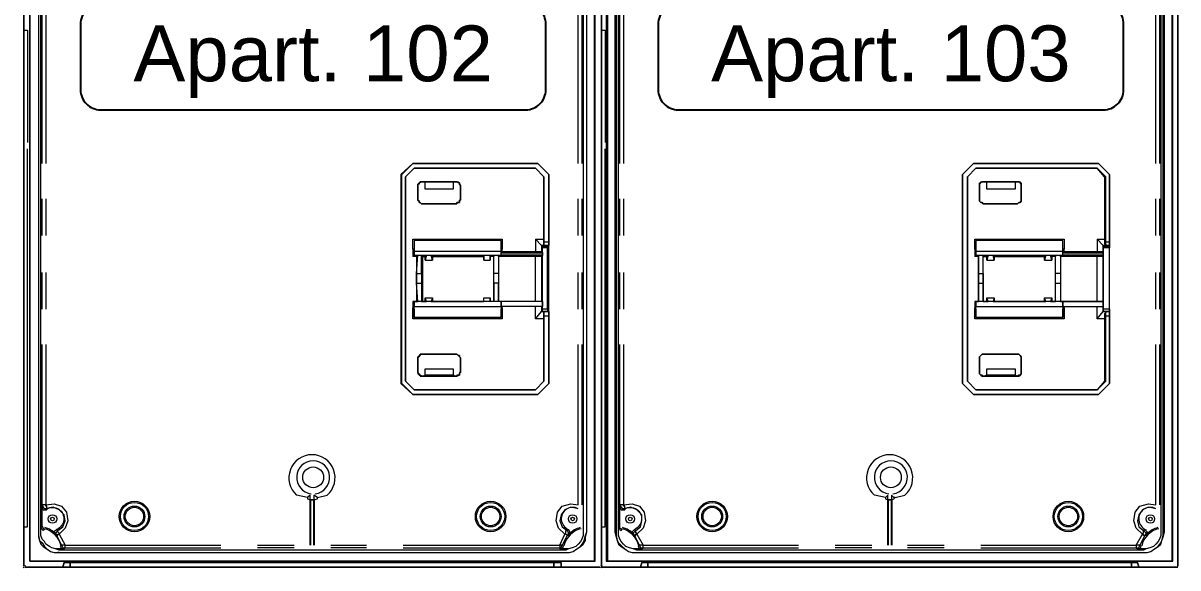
# Model space of a CAD drawing. Header units: millimetres. Extents: x -305 to 1353, y -289 to 1176.
# Drawn here: x 405.6 to 458.6, y 1087.4 to 1112.4 of the extents above; entities that cross this region are included whole.
import ezdxf
from ezdxf.enums import TextEntityAlignment as Align

# ---------------------------------------------------------------- set-up
doc = ezdxf.new("R2010")
doc.units = ezdxf.units.MM
doc.header["$MEASUREMENT"] = 0
doc.layers.add('PDF_0', color=7, linetype='Continuous')
doc.styles.add('Cota', font='arial.ttf')

msp = doc.modelspace()

# ---------------------------------------------------------------- linework, layer by layer
for points in [[(408.21, 1109.328, 0.414214), (409.133, 1108.405), (428.639, 1108.405, 0.414214), (429.562, 1109.328), (429.562, 1112.345, 0.414214), (428.639, 1113.269), (409.133, 1113.269, 0.414214), (408.21, 1112.345)], [(434.716, 1109.328, 0.414214), (435.639, 1108.405), (455.145, 1108.405, 0.414214), (456.069, 1109.328), (456.069, 1112.345, 0.414214), (455.145, 1113.269), (435.639, 1113.269, 0.414214), (434.716, 1112.345)]]:
    msp.add_lwpolyline(points, format="xyb", close=True)
at = {"layer": 'PDF_0', "lineweight": 18}
for points in [[(405.605, 1087.469), (405.605, 1140.369)], [(432.111, 1087.469), (432.111, 1140.369)], [(458.561, 1087.469), (458.561, 1140.369)], [(422.957, 1105.445), (423.463, 1105.95), (422.901, 1105.445)], [(448.677, 1095.842), (448.677, 1105.445), (449.183, 1105.95), (448.677, 1105.445)], [(423.687, 1104.322), (423.687, 1104.883), (423.687, 1104.94), (423.687, 1104.322), (423.687, 1104.266), (423.744, 1104.21), (423.744, 1104.153), (423.8, 1104.153), (423.856, 1104.097), (423.912, 1104.097), (423.856, 1104.097), (423.8, 1104.153), (423.744, 1104.153), (423.744, 1104.21), (423.687, 1104.266)], [(425.428, 1105.108), (423.912, 1105.108), (423.968, 1105.108), (424.024, 1105.108), (425.316, 1105.108), (425.372, 1105.108)], [(425.653, 1104.322), (425.653, 1104.94), (425.653, 1104.883)], [(449.464, 1104.322), (449.464, 1104.883), (449.464, 1104.94), (449.464, 1104.322), (449.464, 1104.266), (449.464, 1104.21), (449.52, 1104.153), (449.576, 1104.153), (449.632, 1104.097), (449.576, 1104.153), (449.52, 1104.153), (449.464, 1104.21), (449.464, 1104.266)], [(451.204, 1105.108), (449.632, 1105.108), (449.688, 1105.108), (449.801, 1105.108), (451.092, 1105.108), (451.148, 1105.108)], [(451.373, 1104.322), (451.373, 1104.94), (451.373, 1104.883)], [(425.428, 1104.097), (425.484, 1104.097), (425.484, 1104.153), (425.541, 1104.153), (425.597, 1104.153), (425.597, 1104.21), (425.597, 1104.266), (425.653, 1104.266), (425.653, 1104.322), (425.653, 1104.266), (425.597, 1104.266), (425.597, 1104.21), (425.597, 1104.153), (425.541, 1104.153), (425.484, 1104.153), (425.484, 1104.097)], [(451.204, 1104.097), (451.261, 1104.153), (451.317, 1104.153), (451.373, 1104.21), (451.373, 1104.266), (451.373, 1104.322), (451.373, 1104.266), (451.373, 1104.21), (451.317, 1104.153), (451.261, 1104.153)], [(427.001, 1101.514), (427.001, 1101.739), (427.001, 1101.682)], [(452.777, 1101.514), (452.721, 1101.739), (452.777, 1101.682)], [(424.305, 1099.605), (424.081, 1099.605), (423.856, 1099.605), (423.687, 1099.605), (423.519, 1099.605), (423.519, 1099.548), (423.519, 1099.492), (423.519, 1099.436), (423.519, 1099.38), (427.506, 1099.38), (427.506, 1099.436), (427.506, 1099.492), (427.506, 1099.548), (427.506, 1099.605), (427.394, 1099.605), (427.169, 1099.605), (427.001, 1099.605), (426.72, 1099.605)], [(450.081, 1099.605), (449.857, 1099.605), (449.632, 1099.605), (449.407, 1099.605), (449.295, 1099.605), (449.295, 1099.548), (449.295, 1099.492), (449.295, 1099.436), (449.295, 1099.38), (453.282, 1099.38), (453.282, 1099.436), (453.282, 1099.492), (453.282, 1099.548), (453.282, 1099.605), (453.17, 1099.605), (452.945, 1099.605), (452.721, 1099.605), (452.496, 1099.605)], [(423.912, 1097.19), (423.856, 1097.19), (423.8, 1097.19), (423.8, 1097.134), (423.744, 1097.134), (423.744, 1097.078), (423.687, 1097.078), (423.687, 1097.021), (423.687, 1096.965), (423.687, 1097.021), (423.687, 1097.078), (423.744, 1097.078), (423.744, 1097.134), (423.8, 1097.134), (423.8, 1097.19), (423.856, 1097.19)], [(425.653, 1096.404), (425.653, 1096.348), (425.597, 1096.348), (425.597, 1096.291), (425.597, 1096.235), (425.541, 1096.235), (425.484, 1096.235), (425.484, 1096.179), (425.428, 1096.179), (425.372, 1096.179), (425.316, 1096.235), (424.024, 1096.235), (423.968, 1096.179), (423.912, 1096.179), (423.856, 1096.179), (423.8, 1096.235), (423.744, 1096.235), (423.744, 1096.291), (423.687, 1096.348), (423.687, 1096.404), (423.687, 1096.348), (423.687, 1096.291), (423.744, 1096.291), (423.744, 1096.235), (423.8, 1096.235), (423.8, 1096.179), (423.856, 1096.179), (423.912, 1096.179), (425.428, 1096.179), (425.484, 1096.179), (425.541, 1096.235), (425.597, 1096.235), (425.597, 1096.291), (425.653, 1096.348), (425.653, 1096.404), (425.653, 1096.965), (425.653, 1097.021), (425.597, 1097.078), (425.597, 1097.134), (425.541, 1097.134), (425.484, 1097.19), (425.428, 1097.19), (423.912, 1097.19), (425.428, 1097.19), (425.484, 1097.19), (425.541, 1097.134), (425.597, 1097.134), (425.597, 1097.078), (425.653, 1097.021), (425.653, 1096.965)], [(449.632, 1097.19), (449.576, 1097.19), (449.52, 1097.134), (449.464, 1097.078), (449.464, 1097.021), (449.464, 1096.965), (449.464, 1097.021), (449.464, 1097.078), (449.52, 1097.134), (449.576, 1097.19)], [(451.373, 1096.404), (451.373, 1096.348), (451.373, 1096.291), (451.317, 1096.235), (451.261, 1096.235), (451.204, 1096.179), (451.148, 1096.179), (451.092, 1096.235), (449.801, 1096.235), (449.688, 1096.179), (449.632, 1096.179), (449.576, 1096.235), (449.52, 1096.235), (449.464, 1096.291), (449.464, 1096.348), (449.464, 1096.404), (449.464, 1096.348), (449.464, 1096.291), (449.52, 1096.235), (449.576, 1096.179), (449.632, 1096.179), (451.204, 1096.179), (451.261, 1096.179), (451.317, 1096.235), (451.373, 1096.291), (451.373, 1096.348), (451.373, 1096.404), (451.373, 1096.965), (451.373, 1097.021), (451.373, 1097.078), (451.317, 1097.134), (451.261, 1097.19), (451.204, 1097.19), (449.632, 1097.19), (451.204, 1097.19), (451.261, 1097.19), (451.317, 1097.134), (451.373, 1097.078), (451.373, 1097.021), (451.373, 1096.965)], [(418.633, 1090.558), (418.746, 1090.502), (418.914, 1090.502), (419.083, 1090.558), (419.083, 1090.614), (418.914, 1090.726), (418.914, 1090.502), (418.746, 1090.502), (418.746, 1090.726), (418.633, 1090.614)], [(445.139, 1090.558), (445.252, 1090.502), (445.42, 1090.502), (445.533, 1090.558), (445.589, 1090.614), (445.533, 1090.614), (445.42, 1090.726), (445.42, 1090.502), (445.252, 1090.502), (445.252, 1090.726), (445.139, 1090.614)], [(405.661, 1087.413), (432.055, 1087.413)], [(405.661, 1087.413), (432.055, 1087.413)], [(407.402, 1087.413), (407.458, 1087.638), (407.739, 1087.638), (429.921, 1087.638), (430.258, 1087.638), (430.258, 1087.413), (430.258, 1087.638), (429.921, 1087.638), (407.739, 1087.638), (407.458, 1087.638)], [(432.111, 1087.413), (458.561, 1087.413)], [(432.111, 1087.413), (458.561, 1087.413)], [(433.908, 1087.413), (433.964, 1087.638), (434.245, 1087.638), (456.427, 1087.638), (456.708, 1087.638), (456.764, 1087.413), (456.708, 1087.638), (456.427, 1087.638), (434.245, 1087.638), (433.964, 1087.638)]]:
    msp.add_lwpolyline(points, close=True, dxfattribs=at)
for points in [[(405.605, 1087.469), (405.605, 1140.369), (405.605, 1087.469)], [(405.605, 1140.369), (405.605, 1087.469)], [(432.111, 1087.469), (432.111, 1140.369), (432.111, 1087.469)], [(432.111, 1140.369), (432.111, 1087.469)], [(458.561, 1087.469), (458.561, 1140.369), (458.561, 1087.469)], [(432.392, 1138.292), (432.392, 1138.404), (432.392, 1138.516), (432.448, 1138.629), (432.56, 1138.685), (432.616, 1138.797), (432.729, 1138.853), (432.841, 1138.853), (432.953, 1138.909), (432.841, 1138.853), (432.729, 1138.853), (432.616, 1138.797), (432.56, 1138.685), (432.448, 1138.629), (432.392, 1138.516), (432.392, 1138.404), (432.336, 1138.292), (432.336, 1087.694)], [(458.28, 1138.46), (458.28, 1087.694), (458.336, 1087.694), (458.336, 1138.292), (458.28, 1138.404), (458.28, 1138.46), (458.224, 1138.572), (458.168, 1138.685), (458.112, 1138.741), (457.999, 1138.797), (457.887, 1138.853), (457.831, 1138.853), (457.719, 1138.909), (457.831, 1138.853), (457.943, 1138.853), (458.056, 1138.797), (458.112, 1138.685), (458.224, 1138.629), (458.28, 1138.516), (458.28, 1138.404), (458.28, 1138.292)], [(405.886, 1138.46), (405.886, 1087.694), (405.886, 1138.292)], [(431.774, 1138.46), (431.774, 1087.694), (431.83, 1087.694), (431.83, 1138.292)], [(432.392, 1138.46), (432.392, 1087.694)], [(406.279, 1135.989), (406.279, 1089.042), (406.279, 1088.873), (406.335, 1088.649), (406.447, 1088.536), (406.56, 1088.368), (406.672, 1088.256), (406.84, 1088.143), (407.009, 1088.087), (407.233, 1088.087), (430.482, 1088.087), (430.651, 1088.087), (430.819, 1088.143), (430.988, 1088.256), (431.156, 1088.368), (431.269, 1088.536), (431.325, 1088.649), (431.381, 1088.873), (431.437, 1089.042), (431.437, 1135.989)], [(406.279, 1135.989), (406.279, 1089.042), (406.279, 1088.817), (406.335, 1088.649), (406.391, 1088.48), (406.503, 1088.368), (406.672, 1088.256), (406.84, 1088.143), (407.009, 1088.087), (407.177, 1088.087), (430.482, 1088.087), (430.651, 1088.087), (430.819, 1088.143), (430.988, 1088.256), (431.156, 1088.368), (431.269, 1088.48), (431.381, 1088.649), (431.381, 1088.817), (431.437, 1089.042), (431.437, 1135.989)], [(432.785, 1135.989), (432.729, 1135.989), (432.729, 1089.042), (432.785, 1088.817), (432.841, 1088.649), (432.897, 1088.48), (433.01, 1088.368), (433.178, 1088.256), (433.346, 1088.143), (433.515, 1088.087), (433.683, 1088.087), (456.989, 1088.087), (457.157, 1088.087), (457.326, 1088.143), (457.494, 1088.256), (457.663, 1088.368), (457.775, 1088.48), (457.831, 1088.649), (457.887, 1088.817), (457.943, 1089.042), (457.943, 1135.989), (457.887, 1135.989)], [(432.785, 1135.989), (432.785, 1089.042), (432.785, 1088.873), (432.841, 1088.649), (432.897, 1088.536), (433.066, 1088.368), (433.178, 1088.256), (433.346, 1088.143), (433.515, 1088.087), (433.683, 1088.087), (456.989, 1088.087), (457.157, 1088.087), (457.326, 1088.143), (457.494, 1088.256), (457.663, 1088.368), (457.775, 1088.536), (457.831, 1088.649), (457.887, 1088.873), (457.887, 1089.042), (457.887, 1135.989)], [(431.269, 1135.877), (431.269, 1089.042), (431.269, 1088.873), (431.212, 1088.705), (431.156, 1088.593), (431.044, 1088.48), (430.932, 1088.368), (430.763, 1088.312), (430.595, 1088.256), (430.482, 1088.199), (407.233, 1088.199), (407.065, 1088.256), (406.896, 1088.312), (406.784, 1088.368), (406.616, 1088.48), (406.56, 1088.593), (406.447, 1088.705), (406.391, 1088.873), (406.391, 1089.042), (406.391, 1135.877)], [(457.775, 1135.877), (457.775, 1089.042), (457.775, 1088.873), (457.719, 1088.705), (457.663, 1088.593), (457.55, 1088.48), (457.438, 1088.368), (457.269, 1088.312), (457.101, 1088.256), (456.989, 1088.199), (433.74, 1088.199), (433.571, 1088.256), (433.403, 1088.312), (433.234, 1088.368), (433.122, 1088.48), (433.01, 1088.593), (432.953, 1088.705), (432.897, 1088.873), (432.897, 1089.042), (432.897, 1135.877)], [(405.605, 1112.066), (405.773, 1112.066), (405.773, 1106.9)], [(432.111, 1112.066), (432.279, 1112.066), (432.279, 1106.9)], [(405.605, 1089.266), (405.773, 1089.266), (405.773, 1106.619)], [(432.111, 1089.266), (432.279, 1089.266), (432.279, 1106.619)], [(423.463, 1105.95), (429.191, 1105.95), (423.463, 1105.95)], [(429.191, 1105.95), (429.696, 1105.445), (429.191, 1105.95)], [(449.183, 1105.95), (454.911, 1105.95), (449.183, 1105.95)], [(454.911, 1105.95), (455.416, 1105.445), (454.911, 1105.95)], [(422.901, 1105.445), (422.901, 1095.842), (422.957, 1095.842), (422.957, 1105.445)], [(423.126, 1105.333), (423.519, 1105.726), (423.126, 1105.333)], [(423.126, 1095.954), (423.126, 1105.333), (423.126, 1095.954)], [(423.519, 1105.726), (429.079, 1105.726), (423.519, 1105.726)], [(429.079, 1105.726), (429.472, 1105.333), (429.079, 1105.726)], [(429.472, 1102.356), (429.472, 1105.333), (429.472, 1102.469), (429.472, 1102.412), (429.472, 1102.356), (429.472, 1102.3), (429.472, 1102.244), (429.472, 1102.188), (429.472, 1102.244), (429.472, 1102.3), (429.472, 1102.356), (429.696, 1102.356)], [(429.64, 1099.155), (429.696, 1099.155), (429.696, 1099.099), (429.696, 1099.043), (429.696, 1098.987), (429.696, 1098.931), (429.696, 1095.842), (429.696, 1105.445), (429.696, 1102.356), (429.696, 1102.3), (429.696, 1102.244), (429.696, 1102.188), (429.64, 1102.132)], [(448.902, 1105.333), (449.295, 1105.726), (448.902, 1105.333)], [(448.902, 1095.954), (448.902, 1105.333), (448.902, 1095.954)], [(449.295, 1105.726), (454.855, 1105.726), (449.295, 1105.726)], [(455.192, 1105.333), (454.855, 1105.726), (455.248, 1105.333)], [(455.416, 1099.268), (455.416, 1099.155), (455.135, 1099.155), (455.248, 1099.155), (455.416, 1099.155), (455.416, 1099.099), (455.416, 1099.043), (455.416, 1098.987), (455.416, 1098.931), (455.416, 1095.842), (455.416, 1105.445), (455.416, 1102.356), (455.416, 1102.3), (455.416, 1102.244), (455.416, 1102.188), (455.416, 1102.132)], [(455.248, 1102.356), (455.248, 1105.333), (455.192, 1105.333), (455.192, 1102.469), (455.192, 1102.412), (455.192, 1102.356), (455.192, 1102.3), (455.192, 1102.244), (455.248, 1102.244), (455.248, 1102.188), (455.248, 1102.244), (455.248, 1102.3), (455.248, 1102.356), (455.416, 1102.356)], [(423.687, 1104.94), (423.687, 1104.996), (423.744, 1105.052), (423.8, 1105.108), (423.856, 1105.108), (423.912, 1105.108), (423.856, 1105.108), (423.8, 1105.108), (423.8, 1105.052), (423.744, 1105.052), (423.744, 1104.996), (423.687, 1104.996), (423.687, 1104.94), (423.687, 1104.883)], [(425.316, 1105.108), (425.316, 1104.771), (424.024, 1104.771), (424.024, 1105.108)], [(425.653, 1104.883), (425.653, 1104.94), (425.597, 1104.996), (425.597, 1105.052), (425.541, 1105.052), (425.484, 1105.108), (425.428, 1105.108), (425.484, 1105.108), (425.541, 1105.108), (425.597, 1105.052), (425.597, 1104.996), (425.653, 1104.94)], [(449.464, 1104.94), (449.464, 1104.996), (449.464, 1105.052), (449.52, 1105.052), (449.52, 1105.108), (449.576, 1105.108), (449.632, 1105.108), (449.576, 1105.108), (449.52, 1105.052), (449.464, 1104.996), (449.464, 1104.94), (449.464, 1104.883)], [(451.092, 1105.108), (451.092, 1104.771), (449.801, 1104.771), (449.801, 1105.108)], [(451.373, 1104.883), (451.373, 1104.94), (451.373, 1104.996), (451.317, 1105.052), (451.261, 1105.108), (451.204, 1105.108), (451.261, 1105.108), (451.317, 1105.108), (451.317, 1105.052), (451.373, 1105.052), (451.373, 1104.996), (451.373, 1104.94)], [(423.912, 1104.097), (425.428, 1104.097), (423.912, 1104.097)], [(449.632, 1104.097), (451.204, 1104.097), (449.632, 1104.097)], [(423.463, 1102.019), (423.463, 1102.469), (427.562, 1102.469), (427.562, 1102.019)], [(429.415, 1101.739), (427.506, 1101.739), (427.506, 1101.851), (427.562, 1101.907), (427.562, 1102.019), (427.506, 1102.019), (427.506, 1102.076), (427.506, 1102.412), (423.519, 1102.412), (423.519, 1102.076), (423.519, 1102.019), (423.463, 1102.019), (423.463, 1101.682), (423.519, 1101.739)], [(427.506, 1101.907), (427.506, 1102.412), (423.519, 1102.412), (423.519, 1101.907), (423.519, 1101.851), (423.519, 1101.795), (423.519, 1101.739), (423.687, 1101.739), (423.856, 1101.739), (424.081, 1101.739), (424.305, 1101.739), (426.72, 1101.739), (427.001, 1101.739), (427.169, 1101.739), (427.394, 1101.739), (427.506, 1101.739), (427.506, 1101.795), (427.506, 1101.851), (427.506, 1101.907), (423.519, 1101.907)], [(429.415, 1102.132), (429.64, 1102.132), (429.64, 1102.076), (429.415, 1102.076), (429.415, 1102.132), (429.359, 1102.188), (429.359, 1101.907), (429.415, 1101.851), (429.415, 1101.739), (429.359, 1101.682), (429.359, 1099.605), (429.415, 1099.605), (429.415, 1099.38), (427.506, 1099.38)], [(429.696, 1102.188), (429.472, 1102.188), (429.359, 1102.188), (429.079, 1102.469), (429.079, 1101.907)], [(429.079, 1102.469), (429.472, 1102.469)], [(429.359, 1099.38), (429.359, 1099.155), (429.415, 1099.155), (429.415, 1099.268), (429.415, 1102.076)], [(429.415, 1099.268), (429.64, 1099.268), (429.64, 1102.076)], [(449.239, 1102.019), (449.239, 1102.469), (453.338, 1102.469), (453.338, 1102.019)], [(455.135, 1101.739), (453.282, 1101.739), (453.282, 1101.851), (453.338, 1101.907), (453.338, 1102.019), (453.282, 1102.019), (453.282, 1102.076), (453.282, 1102.412), (449.295, 1102.412), (449.295, 1102.076), (449.295, 1102.019), (449.239, 1102.019), (449.239, 1101.682), (449.295, 1101.739)], [(453.282, 1101.907), (453.282, 1102.412), (449.295, 1102.412), (449.295, 1101.907), (449.295, 1101.851), (449.295, 1101.795), (449.295, 1101.739), (449.407, 1101.739), (449.632, 1101.739), (449.857, 1101.739), (450.081, 1101.739), (452.496, 1101.739), (452.721, 1101.739), (452.945, 1101.739), (453.17, 1101.739), (453.282, 1101.739), (453.282, 1101.795), (453.282, 1101.851), (453.282, 1101.907), (449.295, 1101.907)], [(455.416, 1102.188), (455.248, 1102.188), (455.135, 1102.188), (454.855, 1102.469), (454.855, 1101.907)], [(454.855, 1102.469), (455.192, 1102.469)], [(455.135, 1102.132), (455.416, 1102.132), (455.416, 1102.076), (455.135, 1102.076), (455.135, 1102.132), (455.135, 1102.188), (455.135, 1101.907), (455.135, 1101.851), (455.135, 1101.739), (455.135, 1101.682), (455.135, 1099.605), (455.135, 1099.38), (455.135, 1099.155), (455.135, 1099.268), (455.135, 1102.076)], [(455.135, 1099.268), (455.416, 1099.268), (455.416, 1102.076)], [(423.631, 1101.682), (423.631, 1099.605), (423.687, 1099.605), (423.631, 1100.447), (423.631, 1100.503), (423.631, 1100.559), (423.631, 1100.615), (423.631, 1100.672), (423.631, 1100.728), (423.631, 1100.784), (423.631, 1100.84), (423.631, 1100.896), (423.687, 1101.739), (423.631, 1101.682), (423.463, 1101.682)], [(423.631, 1100.896), (423.856, 1100.896), (423.856, 1101.739), (423.912, 1101.682), (424.024, 1101.682), (424.081, 1101.739), (424.024, 1101.514), (424.361, 1101.514), (424.305, 1101.739), (424.361, 1101.682), (426.72, 1101.682), (426.72, 1101.739), (426.72, 1101.514), (427.001, 1101.514)], [(423.912, 1099.605), (423.912, 1101.682)], [(424.024, 1101.514), (424.024, 1101.682)], [(424.361, 1101.682), (424.361, 1101.514)], [(426.72, 1101.514), (426.72, 1101.682)], [(427.169, 1100.447), (427.169, 1100.503), (427.169, 1100.559), (427.169, 1100.615), (427.169, 1100.672), (427.169, 1100.728), (427.169, 1100.784), (427.169, 1100.84), (427.169, 1100.896), (427.169, 1101.739), (427.169, 1101.682), (427.001, 1101.682)], [(429.359, 1101.682), (429.303, 1101.682), (429.247, 1101.682), (429.191, 1101.682), (429.135, 1101.682), (429.079, 1101.682), (427.394, 1101.682), (427.394, 1101.739), (427.394, 1100.896), (427.169, 1100.896)], [(427.169, 1099.605), (427.169, 1101.682)], [(427.394, 1101.682), (427.394, 1099.605)], [(427.506, 1101.851), (429.415, 1101.851)], [(427.562, 1101.907), (429.079, 1101.907), (429.135, 1101.907), (429.191, 1101.907), (429.247, 1101.907), (429.303, 1101.907), (429.359, 1101.907)], [(429.079, 1099.605), (429.079, 1101.682)], [(449.407, 1101.682), (449.407, 1099.605), (449.407, 1100.447), (449.407, 1100.503), (449.407, 1100.559), (449.407, 1100.615), (449.407, 1100.672), (449.407, 1100.728), (449.407, 1100.784), (449.407, 1100.84), (449.407, 1100.896), (449.407, 1101.739), (449.407, 1101.682), (449.239, 1101.682)], [(449.407, 1100.896), (449.632, 1100.896), (449.632, 1101.739), (449.632, 1101.682), (449.801, 1101.682), (449.857, 1101.739), (449.801, 1101.514), (450.137, 1101.514), (450.081, 1101.739), (450.137, 1101.682), (452.44, 1101.682), (452.496, 1101.739), (452.44, 1101.514), (452.777, 1101.514)], [(449.632, 1099.605), (449.632, 1101.682)], [(449.801, 1101.514), (449.801, 1101.682)], [(450.137, 1101.682), (450.137, 1101.514)], [(452.44, 1101.514), (452.44, 1101.682)], [(452.945, 1100.447), (452.945, 1100.503), (452.945, 1100.559), (452.945, 1100.615), (452.945, 1100.672), (452.945, 1100.728), (452.945, 1100.784), (452.945, 1100.84), (452.945, 1100.896), (452.945, 1101.739), (452.945, 1101.682), (452.777, 1101.682)], [(455.135, 1101.682), (455.079, 1101.682), (455.023, 1101.682), (454.967, 1101.682), (454.911, 1101.682), (454.855, 1101.682), (453.17, 1101.682), (453.17, 1101.739), (453.17, 1100.896), (452.945, 1100.896)], [(452.945, 1099.605), (452.945, 1101.682)], [(453.17, 1101.682), (453.17, 1099.605)], [(453.282, 1101.851), (455.135, 1101.851)], [(453.338, 1101.907), (454.855, 1101.907), (454.911, 1101.907), (454.967, 1101.907), (455.023, 1101.907), (455.079, 1101.907), (455.135, 1101.907)], [(454.855, 1099.605), (454.855, 1101.682)], [(423.856, 1100.896), (423.856, 1100.84), (423.856, 1100.784), (423.856, 1100.728), (423.856, 1100.672), (423.856, 1100.615), (423.856, 1100.559), (423.856, 1100.503), (423.856, 1100.447)], [(427.394, 1100.896), (427.394, 1100.84), (427.394, 1100.784), (427.394, 1100.728), (427.394, 1100.672), (427.394, 1100.615), (427.394, 1100.559), (427.394, 1100.503), (427.394, 1100.447)], [(449.632, 1100.896), (449.632, 1100.84), (449.632, 1100.784), (449.632, 1100.728), (449.632, 1100.672), (449.632, 1100.615), (449.632, 1100.559), (449.632, 1100.503), (449.632, 1100.447)], [(453.17, 1100.896), (453.17, 1100.84), (453.17, 1100.784), (453.17, 1100.728), (453.17, 1100.672), (453.17, 1100.615), (453.17, 1100.559), (453.17, 1100.503), (453.17, 1100.447)], [(423.631, 1100.447), (423.856, 1100.447), (423.856, 1099.605), (423.912, 1099.605), (424.024, 1099.605), (424.081, 1099.605), (424.024, 1099.773), (424.361, 1099.773), (424.305, 1099.605), (424.361, 1099.605), (426.72, 1099.605), (426.72, 1099.773)], [(429.359, 1099.605), (429.303, 1099.605), (429.247, 1099.605), (429.191, 1099.605), (429.135, 1099.605), (429.079, 1099.605), (427.394, 1099.605), (427.394, 1100.447), (427.169, 1100.447), (427.169, 1099.605), (427.001, 1099.605)], [(449.407, 1100.447), (449.632, 1100.447), (449.632, 1099.605), (449.801, 1099.605), (449.857, 1099.605), (449.801, 1099.773), (450.137, 1099.773), (450.081, 1099.605), (450.137, 1099.605)], [(450.137, 1099.773), (450.137, 1099.605), (452.44, 1099.605), (452.496, 1099.605), (452.44, 1099.773), (452.777, 1099.773), (452.721, 1099.605), (452.777, 1099.605), (452.945, 1099.605), (452.945, 1100.447), (453.17, 1100.447), (453.17, 1099.605), (454.855, 1099.605), (454.911, 1099.605), (454.967, 1099.605), (455.023, 1099.605), (455.079, 1099.605), (455.135, 1099.605), (453.282, 1099.605), (453.282, 1099.38), (453.282, 1098.875), (453.282, 1099.212), (453.282, 1099.268), (453.338, 1099.324), (453.338, 1099.38)], [(423.519, 1099.605), (423.463, 1099.605), (423.463, 1099.324), (423.519, 1099.268), (423.519, 1099.212), (423.519, 1098.875), (423.519, 1099.38)], [(423.463, 1099.605), (423.631, 1099.605)], [(424.024, 1099.605), (424.024, 1099.773)], [(424.361, 1099.773), (424.361, 1099.605)], [(426.72, 1099.605), (426.72, 1099.773), (427.001, 1099.773), (427.001, 1099.605), (427.001, 1099.773)], [(429.415, 1099.605), (427.506, 1099.605), (427.506, 1099.38), (427.506, 1098.875), (427.506, 1099.212), (427.506, 1099.268), (427.562, 1099.324), (427.562, 1099.38)], [(449.295, 1099.605), (449.239, 1099.605), (449.239, 1099.324), (449.295, 1099.268), (449.295, 1099.212), (449.295, 1098.875), (449.295, 1099.38)], [(449.239, 1099.605), (449.407, 1099.605)], [(449.801, 1099.605), (449.801, 1099.773)], [(452.44, 1099.605), (452.44, 1099.773)], [(452.777, 1099.773), (452.777, 1099.605)], [(427.562, 1099.324), (427.562, 1098.818), (423.463, 1098.818), (423.463, 1099.324)], [(429.079, 1098.818), (429.079, 1099.38)], [(429.472, 1098.818), (429.079, 1098.818), (429.359, 1099.155), (429.472, 1099.155), (429.696, 1099.155)], [(429.64, 1099.268), (429.64, 1099.155), (429.415, 1099.155)], [(429.696, 1098.931), (429.472, 1098.931), (429.472, 1098.987), (429.472, 1099.043), (429.472, 1099.099), (429.472, 1099.155), (429.472, 1099.099), (429.472, 1099.043), (429.472, 1098.987), (429.472, 1098.931), (429.472, 1098.875), (429.472, 1098.818), (429.472, 1095.954), (429.472, 1098.931)], [(453.338, 1099.324), (453.338, 1098.818), (449.239, 1098.818), (449.239, 1099.324)], [(453.282, 1099.38), (455.135, 1099.38)], [(454.855, 1098.818), (454.855, 1099.38)], [(455.192, 1098.818), (454.855, 1098.818), (455.135, 1099.155)], [(455.416, 1098.931), (455.248, 1098.931), (455.248, 1098.987), (455.248, 1099.043), (455.248, 1099.099), (455.248, 1099.155), (455.248, 1099.099), (455.192, 1099.043), (455.192, 1098.987), (455.192, 1098.931), (455.192, 1098.875), (455.192, 1098.818), (455.192, 1095.954), (455.248, 1095.954), (455.248, 1098.931)], [(427.506, 1098.875), (423.519, 1098.875), (427.506, 1098.875)], [(453.282, 1098.875), (449.295, 1098.875), (453.282, 1098.875)], [(423.687, 1096.404), (423.687, 1096.965), (423.687, 1096.404)], [(449.464, 1096.404), (449.464, 1096.965), (449.464, 1096.404)], [(424.024, 1096.235), (424.024, 1096.516), (425.316, 1096.516), (425.316, 1096.235)], [(449.801, 1096.235), (449.801, 1096.516), (451.092, 1096.516), (451.092, 1096.235)], [(422.957, 1095.842), (423.463, 1095.337), (422.901, 1095.842)], [(423.519, 1095.561), (423.126, 1095.954), (423.519, 1095.561)], [(429.472, 1095.954), (429.079, 1095.561), (429.472, 1095.954)], [(429.696, 1095.842), (429.191, 1095.337), (429.696, 1095.842)], [(449.183, 1095.337), (448.677, 1095.842), (449.183, 1095.337)], [(449.295, 1095.561), (448.902, 1095.954), (449.295, 1095.561)], [(455.192, 1095.954), (454.855, 1095.561), (455.248, 1095.954)], [(455.416, 1095.842), (454.911, 1095.337), (455.416, 1095.842)], [(423.463, 1095.337), (429.191, 1095.337), (423.463, 1095.337)], [(423.519, 1095.561), (429.079, 1095.561), (423.519, 1095.561)], [(449.183, 1095.337), (454.911, 1095.337), (449.183, 1095.337)], [(449.295, 1095.561), (454.855, 1095.561), (449.295, 1095.561)], [(418.633, 1090.614), (418.128, 1090.726)], [(418.633, 1090.614), (418.633, 1090.614)], [(419.083, 1090.614), (419.532, 1090.726)], [(445.139, 1090.614), (444.634, 1090.726)], [(445.139, 1090.614), (445.139, 1090.614)], [(445.589, 1090.614), (446.038, 1090.726)], [(406.56, 1089.154), (406.503, 1089.21), (406.447, 1089.323), (406.447, 1090.165), (406.503, 1090.053), (406.672, 1090.053)], [(433.066, 1089.154), (432.953, 1089.21), (432.953, 1089.323), (432.953, 1090.165), (433.01, 1090.053), (433.178, 1090.053)], [(406.279, 1089.042), (406.279, 1089.042)], [(407.29, 1088.368), (407.346, 1088.256), (407.458, 1088.256), (407.233, 1088.256), (407.065, 1088.256), (406.896, 1088.312), (406.784, 1088.368), (406.616, 1088.48), (406.56, 1088.593), (406.447, 1088.705), (406.391, 1088.873), (406.391, 1089.042), (406.391, 1089.266), (406.447, 1089.154), (406.503, 1089.098)], [(431.269, 1089.042), (431.269, 1088.873), (431.212, 1088.705), (431.156, 1088.593), (431.044, 1088.48), (430.932, 1088.368), (430.763, 1088.312), (430.595, 1088.256), (430.482, 1088.256), (430.202, 1088.256), (430.314, 1088.256), (430.37, 1088.368)], [(433.796, 1088.368), (433.852, 1088.256), (433.964, 1088.256), (433.74, 1088.256), (433.571, 1088.256), (433.403, 1088.312), (433.234, 1088.368), (433.122, 1088.48), (433.01, 1088.593), (432.953, 1088.705), (432.897, 1088.873), (432.897, 1089.042), (432.897, 1089.266), (432.953, 1089.154), (433.01, 1089.098)], [(457.775, 1089.042), (457.775, 1088.873), (457.719, 1088.705), (457.663, 1088.593), (457.55, 1088.48), (457.438, 1088.368), (457.269, 1088.312), (457.101, 1088.256), (456.932, 1088.256), (456.708, 1088.256), (456.82, 1088.256), (456.876, 1088.368)], [(457.045, 1089.154), (457.157, 1089.042), (457.101, 1088.873)], [(430.482, 1088.087), (430.482, 1088.087)], [(405.661, 1087.413), (432.055, 1087.413)], [(431.774, 1087.694), (405.886, 1087.694), (431.83, 1087.694)], [(405.886, 1087.694), (405.886, 1087.694)], [(430.258, 1087.413), (430.258, 1087.638), (429.921, 1087.638), (407.739, 1087.638), (407.458, 1087.638), (407.402, 1087.413)], [(432.111, 1087.413), (458.561, 1087.413)], [(458.28, 1087.694), (432.392, 1087.694), (432.336, 1087.694), (458.336, 1087.694)], [(456.764, 1087.413), (456.708, 1087.638), (456.427, 1087.638), (434.245, 1087.638), (433.964, 1087.638), (433.908, 1087.413)]]:
    msp.add_lwpolyline(points, dxfattribs=at)
at = {"layer": 'PDF_0', "lineweight": 0}
for points in [[(406.672, 1113.526), (406.672, 1113.414), (406.56, 1113.47), (406.503, 1113.414), (406.447, 1113.302), (406.616, 1113.302), (406.616, 1105.945)], [(406.447, 1105.945), (406.447, 1113.302), (406.447, 1113.358)], [(431.044, 1105.945), (431.044, 1113.302)], [(431.212, 1113.358), (431.212, 1113.302), (431.212, 1105.945)], [(433.178, 1113.526), (433.178, 1113.414), (433.066, 1113.47), (433.01, 1113.414), (432.953, 1113.302), (433.122, 1113.302), (433.122, 1105.945)], [(432.953, 1105.945), (432.953, 1113.302), (432.953, 1113.358)], [(457.55, 1105.945), (457.55, 1113.302)], [(457.719, 1113.358), (457.719, 1113.302), (457.719, 1105.945)], [(406.447, 1102.632), (406.447, 1104.317)], [(406.616, 1104.317), (406.616, 1102.632)], [(431.044, 1102.632), (431.044, 1104.317)], [(431.212, 1104.317), (431.212, 1102.632)], [(432.953, 1102.632), (432.953, 1104.317)], [(433.122, 1104.317), (433.122, 1102.632)], [(457.55, 1102.632), (457.55, 1104.317)], [(457.719, 1104.317), (457.719, 1102.632)], [(406.447, 1099.262), (406.447, 1100.947)], [(406.616, 1100.947), (406.616, 1099.262)], [(431.044, 1099.262), (431.044, 1100.947)], [(431.212, 1100.947), (431.212, 1099.262)], [(432.953, 1099.262), (432.953, 1100.947)], [(433.122, 1100.947), (433.122, 1099.262)], [(457.55, 1099.262), (457.55, 1100.947)], [(457.719, 1100.947), (457.719, 1099.262)], [(406.447, 1090.165), (406.447, 1090.277), (406.447, 1097.634)], [(406.616, 1097.634), (406.616, 1090.277), (406.447, 1090.277), (406.503, 1090.165), (406.56, 1090.109), (406.672, 1090.109), (406.672, 1090.053)], [(423.014, 1088.424), (430.202, 1088.424), (430.202, 1088.312), (430.258, 1088.312), (430.314, 1088.424), (430.258, 1088.424), (430.202, 1088.424), (430.426, 1088.929), (430.482, 1088.986), (430.482, 1089.042), (430.482, 1089.098), (430.539, 1089.098), (430.595, 1088.986), (430.539, 1088.873), (430.482, 1088.929), (430.426, 1088.929), (430.146, 1089.21), (430.033, 1089.547), (430.089, 1089.94), (430.314, 1090.221), (430.707, 1090.333), (431.044, 1090.277), (431.044, 1097.634)], [(431.212, 1097.634), (431.212, 1090.277)], [(432.953, 1090.165), (432.953, 1090.277), (432.953, 1097.634)], [(433.122, 1097.634), (433.122, 1090.277), (432.953, 1090.277), (433.01, 1090.165), (433.066, 1090.109), (433.178, 1090.109), (433.178, 1090.053)], [(449.52, 1088.424), (456.652, 1088.424), (456.652, 1088.312), (456.764, 1088.312), (456.82, 1088.424), (456.764, 1088.424), (456.708, 1088.424), (456.652, 1088.424), (456.932, 1088.929), (456.932, 1088.986), (456.989, 1088.986), (456.989, 1089.042), (456.989, 1089.098), (457.101, 1088.986), (457.045, 1088.873), (456.989, 1088.873), (456.989, 1088.929), (456.932, 1088.929), (456.652, 1089.21), (456.539, 1089.547), (456.596, 1089.94), (456.82, 1090.221), (457.213, 1090.333), (457.55, 1090.277), (457.55, 1097.634)], [(457.719, 1097.634), (457.719, 1090.277)], [(407.121, 1089.154), (407.177, 1089.098), (407.402, 1089.266), (407.514, 1089.547), (407.458, 1089.828), (407.233, 1090.053), (406.953, 1090.165), (406.672, 1090.109), (406.672, 1090.165), (406.672, 1090.221), (406.616, 1090.221), (406.616, 1090.277), (407.009, 1090.333), (407.346, 1090.221), (407.57, 1089.94), (407.626, 1089.547), (407.514, 1089.21), (407.233, 1088.929), (407.233, 1088.986), (407.177, 1089.042), (407.177, 1089.098), (407.065, 1088.986), (407.121, 1088.873), (407.177, 1088.873), (407.177, 1088.929), (407.233, 1088.929), (407.514, 1088.424), (414.646, 1088.424)], [(430.988, 1090.109), (430.707, 1090.165), (430.426, 1090.053), (430.258, 1089.828), (430.202, 1089.547), (430.314, 1089.266), (430.539, 1089.098), (430.595, 1089.154)], [(433.627, 1089.154), (433.683, 1089.098), (433.908, 1089.266), (433.964, 1089.547), (433.964, 1089.828), (433.74, 1090.053), (433.459, 1090.165), (433.178, 1090.109), (433.178, 1090.165), (433.178, 1090.221), (433.122, 1090.221), (433.122, 1090.277), (433.515, 1090.333), (433.852, 1090.221), (434.077, 1089.94), (434.133, 1089.547), (434.02, 1089.21), (433.74, 1088.929), (433.74, 1088.986), (433.683, 1088.986), (433.683, 1089.042), (433.683, 1089.098), (433.571, 1088.986), (433.627, 1088.873), (433.683, 1088.873), (433.683, 1088.929), (433.74, 1088.929), (434.02, 1088.424), (441.152, 1088.424)], [(457.494, 1090.109), (457.213, 1090.165), (456.932, 1090.053), (456.764, 1089.828), (456.708, 1089.547), (456.764, 1089.266), (456.989, 1089.098), (457.045, 1089.154)], [(406.391, 1089.266), (406.447, 1089.323)], [(406.391, 1089.042), (406.391, 1089.042)], [(406.56, 1089.154), (406.503, 1089.098)], [(407.29, 1088.368), (407.346, 1088.424), (407.402, 1088.312), (407.514, 1088.312), (407.514, 1088.424), (407.458, 1088.424), (407.402, 1088.424), (407.346, 1088.424), (407.121, 1088.873), (407.065, 1088.873)], [(430.595, 1088.873), (430.539, 1088.873), (430.314, 1088.424), (430.37, 1088.368)], [(432.729, 1089.042), (432.785, 1089.042)], [(432.897, 1089.266), (432.953, 1089.323)], [(432.897, 1089.042), (432.897, 1089.042)], [(433.066, 1089.154), (433.01, 1089.098)], [(433.796, 1088.368), (433.852, 1088.424), (433.908, 1088.312), (434.02, 1088.312), (434.02, 1088.424), (433.964, 1088.424), (433.908, 1088.424), (433.852, 1088.424), (433.627, 1088.873), (433.571, 1088.873)], [(457.101, 1088.873), (457.045, 1088.873), (456.82, 1088.424), (456.876, 1088.368)], [(407.458, 1088.256), (407.514, 1088.312), (414.646, 1088.312)], [(416.331, 1088.424), (418.016, 1088.424)], [(418.016, 1088.312), (416.331, 1088.312)], [(419.7, 1088.424), (421.329, 1088.424)], [(421.329, 1088.312), (419.7, 1088.312)], [(423.014, 1088.312), (430.202, 1088.312), (430.202, 1088.256)], [(433.964, 1088.256), (434.02, 1088.312), (441.152, 1088.312)], [(442.837, 1088.424), (444.522, 1088.424)], [(444.522, 1088.312), (442.837, 1088.312)], [(446.15, 1088.424), (447.835, 1088.424)], [(447.835, 1088.312), (446.15, 1088.312)], [(449.52, 1088.312), (456.652, 1088.312), (456.708, 1088.256)], [(407.233, 1088.087), (407.177, 1088.087)], [(407.233, 1088.256), (407.233, 1088.199)], [(430.482, 1088.199), (430.482, 1088.256)], [(433.683, 1088.087), (433.683, 1088.087)], [(433.74, 1088.256), (433.74, 1088.199)], [(456.989, 1088.199), (456.932, 1088.256)], [(456.989, 1088.087), (456.989, 1088.087)], [(407.739, 1087.638), (407.739, 1087.413)], [(429.921, 1087.413), (429.921, 1087.638)], [(434.245, 1087.638), (434.245, 1087.413)], [(456.427, 1087.413), (456.427, 1087.638)]]:
    msp.add_lwpolyline(points, dxfattribs=at)
at = {"layer": 'PDF_0', "lineweight": 25}
for points in [[(418.746, 1090.502), (418.746, 1088.424)], [(418.914, 1090.502), (418.914, 1088.424)], [(445.252, 1090.502), (445.252, 1088.424)], [(445.42, 1090.502), (445.42, 1088.424)]]:
    msp.add_lwpolyline(points, dxfattribs=at)
at = {"layer": 'PDF_0', "lineweight": 18}
for points in [[(406.672, 1090.101, -1.055203), (407.121, 1089.154), (407.009, 1089.042), (407.065, 1088.873)], [(431.044, 1090.101, 1.055362), (430.595, 1089.154), (430.651, 1089.042), (430.595, 1088.873)], [(433.178, 1090.101, -1.055203), (433.627, 1089.154), (433.515, 1089.042), (433.571, 1088.873)], [(432.083, 1087.469, 0.414), (432.111, 1087.497, 0.414), (432.139, 1087.469)], [(432.139, 1087.413, 0.414), (432.111, 1087.385, 0.414), (432.083, 1087.413)]]:
    msp.add_lwpolyline(points, format="xyb", dxfattribs=at)
at = {"layer": 'PDF_0', "lineweight": 0}
for points in [[(407.739, 1087.413), (407.739, 1087.638)], [(429.921, 1087.638), (429.921, 1087.413)], [(434.245, 1087.413), (434.245, 1087.638)], [(456.427, 1087.638), (456.427, 1087.413)]]:
    msp.add_lwpolyline(points, close=True, dxfattribs=at)
at = {"layer": 'PDF_0', "lineweight": 18}
for centre, radius in [((418.886, 1091.541), 0.477), ((418.886, 1091.541), 0.477), ((445.392, 1091.541), 0.477), ((445.392, 1091.541), 0.477), ((410.687, 1089.744), 0.702), ((427.029, 1089.744), 0.702), ((437.193, 1089.744), 0.702), ((453.535, 1089.744), 0.702), ((410.687, 1089.744), 0.646), ((410.687, 1089.744), 0.477), ((410.687, 1089.744), 0.421), ((427.029, 1089.744), 0.646), ((427.029, 1089.744), 0.477), ((427.029, 1089.744), 0.421), ((437.193, 1089.744), 0.646), ((437.193, 1089.744), 0.477), ((437.193, 1089.744), 0.421), ((453.535, 1089.744), 0.646), ((453.535, 1089.744), 0.477), ((453.535, 1089.744), 0.421), ((406.925, 1089.631), 0.197), ((406.925, 1089.631), 0.0843), ((430.791, 1089.631), 0.197), ((430.791, 1089.631), 0.0843), ((433.431, 1089.631), 0.197), ((433.431, 1089.631), 0.0843), ((457.297, 1089.631), 0.197), ((457.298, 1089.631), 0.0843)]:
    msp.add_circle(centre, radius, dxfattribs=at)
at = {"layer": 'PDF_0', "lineweight": 0}
for centre in [(418.83, 1091.52), (445.336, 1091.52)]:
    msp.add_arc(centre, 1.06, 311.4845, 228.5155, dxfattribs=at)
at = {"layer": 'PDF_0', "lineweight": 18}
for centre, radius, start, end in [((418.886, 1091.541), 0.758, 277.0895, 262.9084), ((445.392, 1091.541), 0.758, 277.0895, 262.9084), ((457.298, 1089.632), 0.533, 61.7682, 247.9398), ((406.307, 1088.171), 1.039, 12.3944, 77.6178), ((406.307, 1088.171), 1.095, 45.1249, 75.8326), ((431.409, 1088.171), 1.039, 102.3922, 167.6078), ((431.409, 1088.172), 1.095, 104.1704, 134.8873), ((432.813, 1088.171), 1.039, 12.3944, 77.6178), ((432.813, 1088.171), 1.095, 45.1249, 75.8326), ((457.915, 1088.171), 1.039, 102.3922, 167.6078), ((457.915, 1088.172), 1.095, 104.1704, 134.8873), ((405.577, 1087.497), 0.0281, 270.0209, 359.9791), ((405.577, 1087.385), 0.0281, 0.0209, 89.9791), ((405.689, 1087.497), 0.0281, 180.0209, 269.9791), ((405.689, 1087.385), 0.0281, 90.0209, 179.9791)]:
    msp.add_arc(centre, radius, start, end, dxfattribs=at)

# ---------------------------------------------------------------- texts
at = {"style": 'Cota'}
for s, p in [('Apart. 102', (418.886, 1110.63)), ('Apart. 103', (445.392, 1110.63))]:
    msp.add_text(s, height=2.5592, dxfattribs=at).set_placement(p, align=Align.MIDDLE)

doc.saveas('drawing.dxf')
